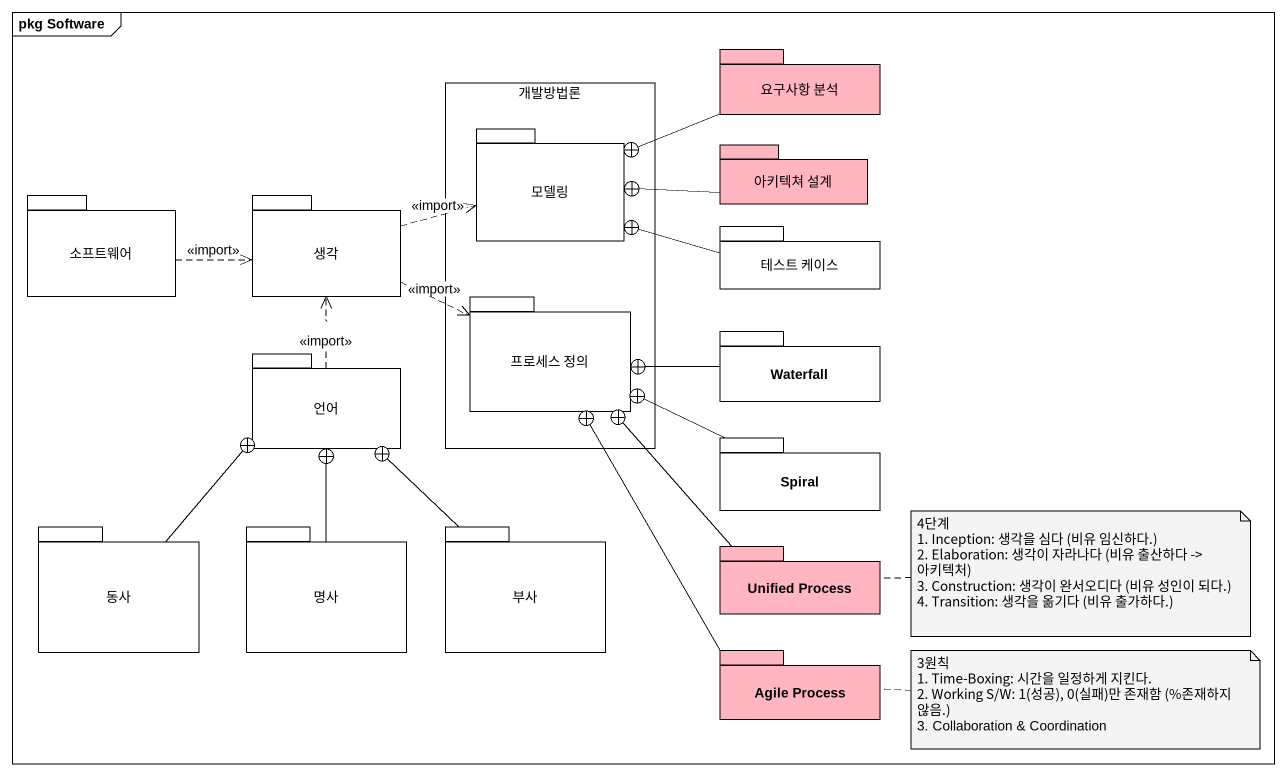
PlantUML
@startuml
mainframe pkg Software
package "요구사항 분석" as 요구사항_분석 #FFB6C1 {
}
rectangle 개발방법론 {
  package 모델링 {
  }
  package "프로세스 정의" as 프로세스_정의 {
  }
}
package "아키텍쳐 설계" as 아키텍쳐_설계 #FFB6C1 {
}
package 소프트웨어 {
}
package 생각 {
}
package "테스트 케이스" as 테스트_케이스 {
}
package Waterfall {
}
package 언어 {
}
package Spiral {
}
package 동사 {
}
package 명사 {
}
package 부사 {
}
package "Unified Process" as Unified_Process #FFB6C1 {
}
package "Agile Process" as Agile_Process #FFB6C1 {
}
요구사항_분석 -left-+ 모델링
아키텍쳐_설계 -left-+ 모델링
소프트웨어 .right.> 생각 : <<import>>
생각 .right.> 모델링 : <<import>>
생각 .right.> 프로세스_정의 : <<import>>
테스트_케이스 -left-+ 모델링
Waterfall -left-+ 프로세스_정의
언어 .up.> 생각 : `\n<<import>>
Spiral -left-+ 프로세스_정의
동사 -up-+ 언어
명사 -up-+ 언어
부사 -up-+ 언어
Unified_Process -up-+ 프로세스_정의
Agile_Process -up-+ 프로세스_정의
note right of Unified_Process
  4단계
  1. Inception: 생각을 심다 (비유 임신하다.)
  2. Elaboration: 생각이 자라나다 (비유 출산하다 -> 아키텍처)
  3. Construction: 생각이 완서오디다 (비유 성인이 되다.)
  4. Transition: 생각을 옮기다 (비유 출가하다.)
end note
note right of Agile_Process
  3원칙
  1. Time-Boxing: 시간을 일정하게 지킨다.
  2. Working S/W: 1(성공), 0(실패)만 존재함 (%존재하지 않음.)
  3. Collaboration & Coordination
end note
@enduml
